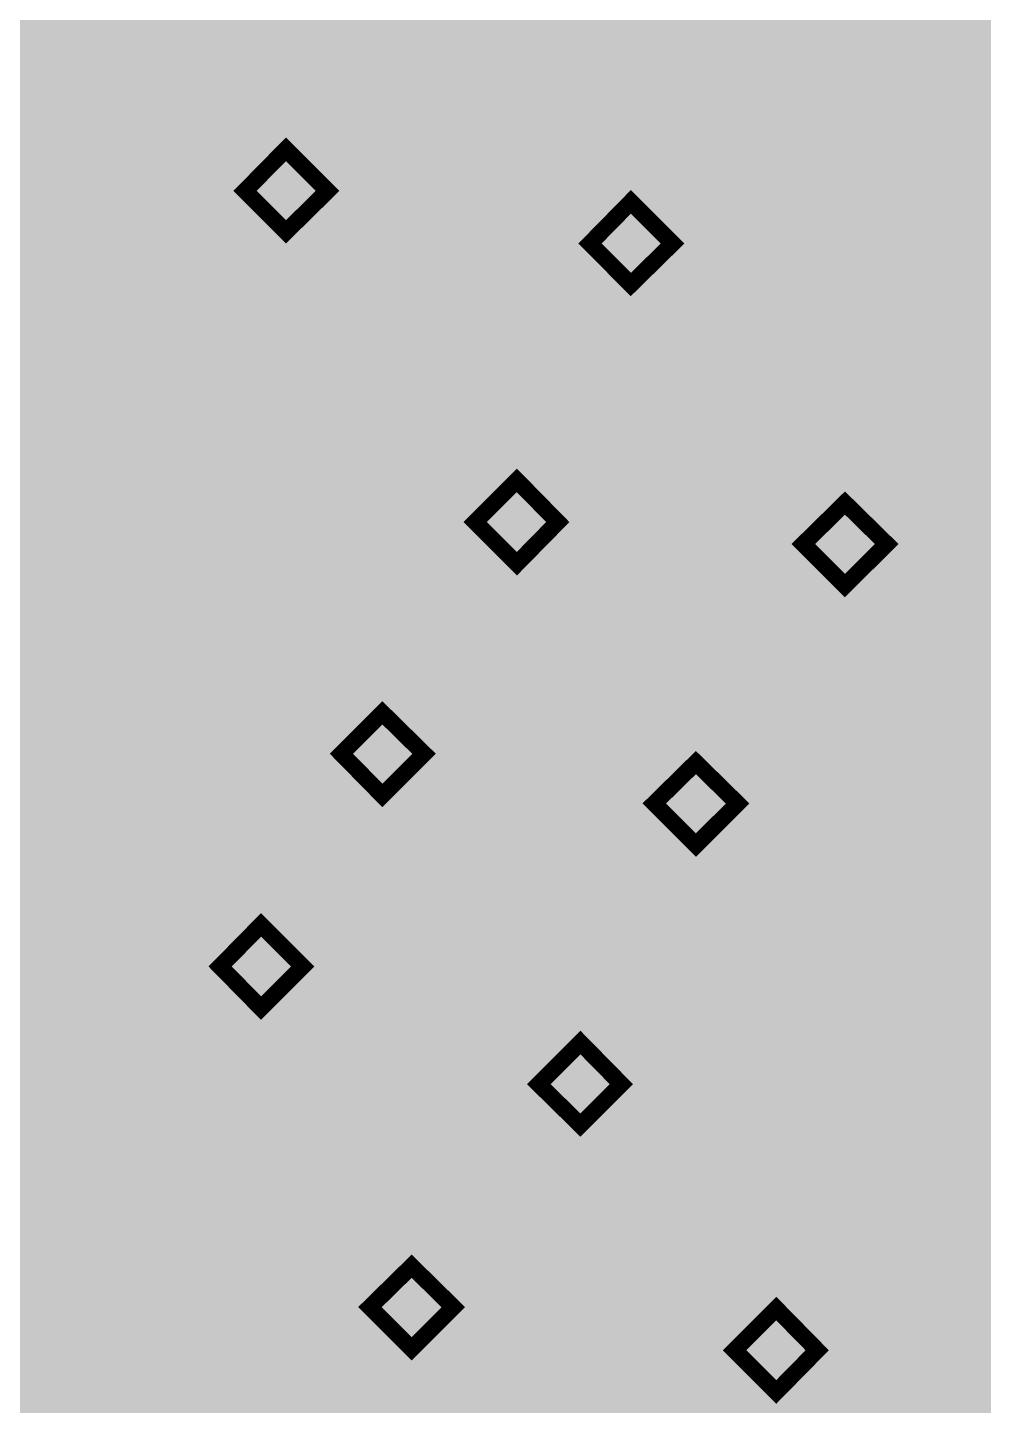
# Model space of a CAD drawing. Header units: millimetres. Extents: x 92 to 588, y 96 to 434.
# Drawn here: x 371.89 to 394.96, y 291.31 to 324.56 of the extents above; entities that cross this region are included whole.
import ezdxf

# ---------------------------------------------------------------- set-up
doc = ezdxf.new("R2010")
doc.units = ezdxf.units.MM
doc.layers.add('H', color=7, linetype='Continuous')
doc.layers.add('P', color=7, linetype='Continuous')

msp = doc.modelspace()

# ---------------------------------------------------------------- hatches: boundary and pattern name
at = {"layer": 'H', "linetype": 'Continuous'}
for points in [[(291.162, 223.903), (291.162, 433.788), (588.166, 433.788), (588.166, 223.903), (291.162, 223.903)], [(378.457, 321.516), (379.639, 323.792), (378.298, 323.792), (378.298, 324.092), (379.939, 324.092), (379.939, 323.703), (378.827, 321.516), (378.457, 321.516)], [(380.962, 321.463), (380.785, 321.463), (380.591, 321.499), (380.432, 321.534), (380.291, 321.604), (380.291, 321.975), (380.362, 321.94), (380.432, 321.904), (380.503, 321.869), (380.591, 321.834), (380.697, 321.798), (380.785, 321.781), (380.873, 321.763), (380.962, 321.763), (381.067, 321.763), (381.173, 321.798), (381.226, 321.816), (381.314, 321.869), (381.35, 321.922), (381.403, 321.993), (381.438, 322.098), (381.473, 322.204), (381.473, 322.328), (381.473, 322.398), (381.455, 322.522), (381.438, 322.557), (381.42, 322.61), (381.367, 322.68), (381.332, 322.698), (381.297, 322.733), (381.191, 322.786), (381.138, 322.804), (381.032, 322.822), (380.909, 322.822), (380.768, 322.822), (380.626, 322.804), (380.485, 322.786), (380.397, 322.769), (380.397, 324.092), (381.808, 324.092), (381.808, 323.792), (380.732, 323.792), (380.732, 323.104), (380.785, 323.104), (380.909, 323.121), (380.962, 323.121), (381.156, 323.104), (381.297, 323.086), (381.367, 323.068), (381.491, 322.998), (381.561, 322.963), (381.632, 322.91), (381.72, 322.786), (381.755, 322.716), (381.791, 322.628), (381.826, 322.451), (381.826, 322.239), (381.791, 322.063), (381.773, 321.993), (381.738, 321.904), (381.65, 321.763), (381.597, 321.71), (381.544, 321.657), (381.403, 321.552), (381.332, 321.516), (381.244, 321.499), (381.067, 321.463), (380.962, 321.463)], [(384.331, 321.516), (384.331, 322.398), (384.331, 322.68), (384.331, 323.686), (383.466, 322.68), (384.331, 322.68), (384.331, 322.398), (383.184, 322.398), (383.184, 322.769), (384.348, 324.092), (384.666, 324.092), (384.666, 322.68), (384.966, 322.68), (384.966, 322.398), (384.666, 322.398), (384.666, 321.516), (384.331, 321.516)], [(385.636, 321.463), (385.548, 321.463), (385.477, 321.481), (385.407, 321.499), (385.407, 321.834), (385.477, 321.798), (385.565, 321.781), (385.654, 321.763), (385.742, 321.763), (385.83, 321.763), (385.989, 321.781), (386.112, 321.851), (386.236, 321.922), (386.289, 321.975), (386.324, 322.045), (386.412, 322.169), (386.465, 322.328), (386.5, 322.522), (386.5, 322.628), (386.394, 322.804), (386.5, 322.874), (386.518, 322.98), (386.518, 323.033), (386.5, 323.157), (386.483, 323.368), (386.465, 323.457), (386.43, 323.545), (386.377, 323.668), (386.324, 323.721), (386.289, 323.756), (386.218, 323.809), (386.165, 323.827), (386.095, 323.862), (386.006, 323.862), (385.9, 323.862), (385.759, 323.809), (385.689, 323.739), (385.654, 323.703), (385.636, 323.668), (385.583, 323.58), (385.548, 323.404), (385.53, 323.263), (385.53, 323.192), (385.565, 323.051), (385.583, 322.998), (385.601, 322.945), (385.671, 322.857), (385.706, 322.822), (385.742, 322.786), (385.812, 322.751), (385.865, 322.751), (385.953, 322.733), (386.042, 322.733), (386.147, 322.733), (386.271, 322.769), (386.394, 322.804), (386.5, 322.628), (386.359, 322.539), (386.236, 322.486), (386.165, 322.469), (386.042, 322.451), (385.971, 322.433), (385.83, 322.451), (385.706, 322.469), (385.636, 322.486), (385.53, 322.557), (385.46, 322.592), (385.389, 322.645), (385.283, 322.786), (385.213, 322.945), (385.177, 323.139), (385.177, 323.263), (385.177, 323.351), (385.213, 323.527), (385.248, 323.615), (385.283, 323.703), (385.371, 323.845), (385.424, 323.898), (385.477, 323.95), (385.618, 324.039), (385.689, 324.074), (385.759, 324.109), (385.918, 324.144), (386.095, 324.144), (386.253, 324.109), (386.324, 324.092), (386.394, 324.056), (386.518, 323.968), (386.571, 323.915), (386.641, 323.845), (386.747, 323.651), (386.782, 323.545), (386.818, 323.421), (386.853, 323.121), (386.853, 322.963), (386.853, 322.804), (386.818, 322.486), (386.782, 322.345), (386.747, 322.204), (386.641, 321.975), (386.571, 321.869), (386.5, 321.781), (386.324, 321.622), (386.218, 321.569), (386.112, 321.516), (385.848, 321.463), (385.706, 321.463), (385.636, 321.463)], [(391.175, 321.41), (392.356, 323.686), (391.016, 323.686), (391.016, 323.986), (392.656, 323.986), (392.656, 323.615), (391.545, 321.41), (391.175, 321.41)], [(394.014, 321.41), (394.014, 322.292), (394.014, 322.575), (394.014, 323.58), (393.132, 322.575), (394.014, 322.575), (394.014, 322.292), (392.868, 322.292), (392.868, 322.663), (394.014, 323.986), (394.332, 323.986), (394.332, 322.575), (394.649, 322.575), (394.649, 322.292), (394.332, 322.292), (394.332, 321.41), (394.014, 321.41)], [(382.355, 321.516), (382.355, 322.01), (382.761, 322.01), (382.761, 321.516), (382.355, 321.516)], [(378.122, 319.629), (377.134, 320.617), (378.122, 321.622), (379.127, 320.617), (378.122, 319.629)], [(373.289, 317.794), (373.289, 318.676), (373.289, 318.959), (373.289, 319.964), (372.407, 318.959), (373.289, 318.959), (373.289, 318.676), (372.142, 318.676), (372.142, 319.047), (373.289, 320.37), (373.624, 320.37), (373.624, 318.959), (373.924, 318.959), (373.924, 318.676), (373.624, 318.676), (373.624, 317.794), (373.289, 317.794)], [(374.929, 317.742), (374.77, 317.777), (374.7, 317.794), (374.629, 317.83), (374.506, 317.918), (374.453, 317.971), (374.382, 318.041), (374.276, 318.235), (374.241, 318.341), (374.206, 318.465), (374.171, 318.765), (374.171, 318.923), (374.171, 319.1), (374.206, 319.4), (374.241, 319.541), (374.276, 319.664), (374.382, 319.911), (374.453, 320.017), (374.523, 320.105), (374.7, 320.264), (374.806, 320.317), (374.929, 320.37), (375.176, 320.423), (375.317, 320.423), (375.405, 320.423), (375.494, 320.423), (375.564, 320.405), (375.617, 320.387), (375.617, 320.052), (375.546, 320.088), (375.458, 320.105), (375.37, 320.123), (375.282, 320.123), (375.194, 320.123), (375.053, 320.105), (374.929, 320.052), (374.806, 319.964), (374.753, 319.911), (374.7, 319.858), (374.629, 319.717), (374.576, 319.558), (374.523, 319.364), (374.523, 319.258), (374.629, 319.082), (374.523, 319.012), (374.523, 318.976), (374.523, 318.941), (374.506, 318.906), (374.506, 318.853), (374.523, 318.729), (374.541, 318.5), (374.559, 318.412), (374.594, 318.341), (374.665, 318.218), (374.7, 318.165), (374.77, 318.094), (374.859, 318.059), (374.929, 318.024), (375.017, 318.024), (375.123, 318.024), (375.247, 318.077), (375.335, 318.13), (375.352, 318.165), (375.388, 318.218), (375.441, 318.306), (375.476, 318.482), (375.494, 318.623), (375.494, 318.694), (375.458, 318.835), (375.441, 318.888), (375.423, 318.941), (375.352, 319.029), (375.317, 319.064), (375.282, 319.1), (375.194, 319.135), (375.158, 319.135), (375.07, 319.153), (374.982, 319.153), (374.859, 319.153), (374.753, 319.117), (374.629, 319.082), (374.523, 319.258), (374.647, 319.347), (374.77, 319.4), (374.841, 319.417), (374.982, 319.435), (375.053, 319.453), (375.211, 319.435), (375.317, 319.417), (375.388, 319.4), (375.494, 319.329), (375.564, 319.294), (375.635, 319.241), (375.74, 319.1), (375.776, 319.012), (375.811, 318.941), (375.846, 318.747), (375.846, 318.623), (375.846, 318.535), (375.811, 318.341), (375.776, 318.271), (375.74, 318.183), (375.652, 318.041), (375.599, 317.988), (375.546, 317.918), (375.405, 317.83), (375.335, 317.794), (375.264, 317.777), (375.105, 317.742), (374.929, 317.742)], [(386.447, 318.359), (385.46, 319.347), (386.447, 320.352), (387.453, 319.347), (386.447, 318.359)], [(377.346, 313.508), (378.527, 315.801), (377.205, 315.801), (377.205, 316.101), (378.845, 316.101), (378.845, 315.713), (377.716, 313.508), (377.346, 313.508)], [(379.886, 313.455), (379.727, 313.491), (379.656, 313.526), (379.586, 313.561), (379.462, 313.632), (379.409, 313.702), (379.339, 313.773), (379.233, 313.949), (379.198, 314.073), (379.162, 314.196), (379.127, 314.478), (379.127, 314.655), (379.127, 314.813), (379.162, 315.113), (379.18, 315.254), (379.233, 315.396), (379.339, 315.625), (379.409, 315.731), (379.48, 315.819), (379.656, 315.978), (379.762, 316.031), (379.886, 316.083), (380.133, 316.136), (380.274, 316.154), (380.362, 316.154), (380.432, 316.136), (380.503, 316.136), (380.574, 316.119), (380.574, 315.784), (380.503, 315.801), (380.415, 315.837), (380.327, 315.854), (380.238, 315.854), (380.15, 315.854), (380.009, 315.819), (379.868, 315.766), (379.762, 315.678), (379.709, 315.625), (379.656, 315.572), (379.586, 315.448), (379.533, 315.272), (379.48, 315.096), (379.48, 314.99), (379.586, 314.796), (379.48, 314.743), (379.48, 314.708), (379.462, 314.672), (379.462, 314.443), (379.498, 314.231), (379.515, 314.143), (379.55, 314.055), (379.621, 313.932), (379.656, 313.896), (379.727, 313.826), (379.797, 313.773), (379.886, 313.755), (379.974, 313.738), (380.08, 313.755), (380.203, 313.808), (380.274, 313.861), (380.309, 313.896), (380.344, 313.932), (380.397, 314.02), (380.432, 314.196), (380.45, 314.337), (380.45, 314.425), (380.415, 314.549), (380.38, 314.655), (380.309, 314.743), (380.274, 314.796), (380.238, 314.813), (380.15, 314.849), (380.115, 314.866), (380.027, 314.884), (379.939, 314.884), (379.815, 314.866), (379.709, 314.849), (379.586, 314.796), (379.48, 314.99), (379.603, 315.06), (379.727, 315.113), (379.797, 315.149), (379.939, 315.166), (380.009, 315.166), (380.15, 315.166), (380.274, 315.131), (380.327, 315.113), (380.45, 315.06), (380.521, 315.008), (380.591, 314.955), (380.697, 314.813), (380.732, 314.743), (380.75, 314.655), (380.785, 314.461), (380.803, 314.355), (380.785, 314.249), (380.768, 314.073), (380.732, 313.984), (380.697, 313.896), (380.609, 313.755), (380.556, 313.702), (380.485, 313.649), (380.362, 313.561), (380.291, 313.526), (380.221, 313.491), (380.062, 313.473), (379.974, 313.455), (379.886, 313.455)], [(382.99, 313.455), (382.99, 313.755), (383.061, 313.755), (383.184, 313.79), (383.219, 313.808), (383.272, 313.861), (383.343, 313.949), (383.378, 314.02), (383.396, 314.09), (383.431, 314.249), (383.449, 314.337), (383.466, 314.549), (383.466, 314.813), (383.466, 315.06), (383.449, 315.272), (383.431, 315.36), (383.396, 315.537), (383.36, 315.59), (383.343, 315.66), (383.272, 315.766), (383.219, 315.801), (383.184, 315.837), (383.061, 315.854), (382.99, 315.872), (382.92, 315.854), (382.796, 315.837), (382.743, 315.801), (382.708, 315.766), (382.637, 315.66), (382.602, 315.59), (382.584, 315.519), (382.549, 315.36), (382.531, 315.254), (382.514, 315.043), (382.514, 314.813), (382.514, 314.549), (382.531, 314.355), (382.549, 314.267), (382.584, 314.108), (382.602, 314.02), (382.637, 313.967), (382.708, 313.861), (382.743, 313.826), (382.796, 313.79), (382.92, 313.755), (382.99, 313.755), (382.99, 313.455), (382.884, 313.473), (382.69, 313.508), (382.549, 313.596), (382.408, 313.72), (382.355, 313.79), (382.32, 313.879), (382.232, 314.09), (382.196, 314.337), (382.161, 314.637), (382.161, 314.813), (382.161, 314.972), (382.196, 315.272), (382.232, 315.537), (382.32, 315.748), (382.373, 315.837), (382.426, 315.907), (382.549, 316.031), (382.708, 316.101), (382.884, 316.154), (382.99, 316.154), (383.096, 316.154), (383.272, 316.101), (383.431, 316.031), (383.555, 315.889), (383.607, 315.819), (383.66, 315.731), (383.731, 315.519), (383.784, 315.272), (383.819, 314.972), (383.819, 314.813), (383.819, 314.637), (383.784, 314.337), (383.731, 314.073), (383.66, 313.879), (383.607, 313.79), (383.555, 313.702), (383.431, 313.579), (383.272, 313.508), (383.096, 313.473), (382.99, 313.455)], [(384.736, 313.455), (384.542, 313.491), (384.454, 313.508), (384.278, 313.561), (384.137, 313.614), (384.137, 313.984), (384.278, 313.914), (384.454, 313.843), (384.542, 313.808), (384.719, 313.773), (384.825, 313.755), (384.93, 313.773), (385.036, 313.79), (385.089, 313.808), (385.177, 313.861), (385.213, 313.914), (385.265, 313.984), (385.318, 314.073), (385.336, 314.126), (385.354, 314.231), (385.354, 314.373), (385.336, 314.496), (385.318, 314.531), (385.283, 314.584), (385.23, 314.655), (385.195, 314.672), (385.124, 314.725), (385.019, 314.761), (384.913, 314.761), (384.807, 314.778), (384.666, 314.778), (384.666, 315.06), (384.772, 315.06), (384.895, 315.06), (385.071, 315.113), (385.16, 315.166), (385.195, 315.202), (385.248, 315.272), (385.301, 315.396), (385.301, 315.501), (385.301, 315.537), (385.283, 315.625), (385.265, 315.66), (385.248, 315.695), (385.195, 315.748), (385.107, 315.819), (385.019, 315.837), (384.948, 315.854), (384.86, 315.854), (384.754, 315.854), (384.666, 315.837), (384.578, 315.801), (384.472, 315.766), (384.401, 315.731), (384.331, 315.695), (384.278, 315.66), (384.225, 315.625), (384.207, 315.995), (384.331, 316.048), (384.507, 316.101), (384.613, 316.119), (384.789, 316.154), (384.877, 316.154), (385.054, 316.154), (385.177, 316.119), (385.248, 316.101), (385.371, 316.048), (385.424, 316.013), (385.477, 315.96), (385.565, 315.872), (385.601, 315.801), (385.618, 315.748), (385.654, 315.607), (385.654, 315.537), (385.654, 315.431), (385.583, 315.237), (385.512, 315.149), (385.442, 315.078), (385.265, 314.972), (385.177, 314.955), (385.265, 314.902), (385.354, 314.866), (385.442, 314.831), (385.53, 314.761), (385.565, 314.725), (385.618, 314.619), (385.654, 314.567), (385.671, 314.514), (385.706, 314.373), (385.706, 314.284), (385.706, 314.196), (385.671, 314.037), (385.636, 313.967), (385.618, 313.896), (385.53, 313.755), (385.477, 313.702), (385.424, 313.649), (385.283, 313.561), (385.195, 313.526), (385.124, 313.491), (384.93, 313.473), (384.842, 313.455), (384.736, 313.455)], [(391.933, 312.979), (393.132, 315.254), (391.792, 315.254), (391.792, 315.572), (393.432, 315.572), (393.432, 315.184), (392.303, 312.979), (391.933, 312.979)], [(394.455, 312.926), (394.279, 312.944), (394.085, 312.961), (393.926, 313.014), (393.785, 313.085), (393.785, 313.438), (393.856, 313.42), (393.926, 313.367), (393.997, 313.332), (394.085, 313.297), (394.173, 313.279), (394.261, 313.244), (394.367, 313.226), (394.455, 313.226), (394.561, 313.244), (394.667, 313.261), (394.72, 313.279), (394.79, 313.349), (394.826, 313.385), (394.896, 313.473), (394.932, 313.561), (394.967, 313.667), (394.967, 313.808), (394.967, 313.879), (394.949, 313.984), (394.932, 314.037), (394.914, 314.073), (394.861, 314.143), (394.826, 314.178), (394.773, 314.214), (394.685, 314.249), (394.632, 314.267), (394.526, 314.302), (394.402, 314.302), (394.261, 314.302), (394.12, 314.284), (393.979, 314.249), (393.891, 314.231), (393.891, 315.572), (395.302, 315.572), (395.302, 315.254), (394.226, 315.254), (394.226, 314.584), (394.279, 314.584), (394.35, 314.584), (394.455, 314.584), (394.649, 314.584), (394.79, 314.549), (394.861, 314.531), (394.985, 314.478), (395.055, 314.425), (395.108, 314.373), (395.214, 314.249), (395.249, 314.178), (395.284, 314.108), (395.32, 313.914), (395.32, 313.808), (395.32, 313.72), (395.284, 313.543), (395.267, 313.455), (395.231, 313.385), (395.143, 313.244), (395.09, 313.191), (395.037, 313.12), (394.896, 313.032), (394.826, 312.997), (394.738, 312.961), (394.561, 312.926), (394.455, 312.926)], [(381.244, 313.508), (381.244, 314.002), (381.667, 314.002), (381.667, 313.508), (381.244, 313.508)], [(383.696, 311.621), (382.69, 312.626), (383.696, 313.632), (384.683, 312.626), (383.696, 311.621)], [(391.615, 311.092), (390.61, 312.097), (391.615, 313.085), (392.621, 312.097), (391.615, 311.092)], [(376.658, 307.864), (376.499, 307.899), (376.428, 307.917), (376.358, 307.952), (376.234, 308.04), (376.181, 308.093), (376.111, 308.181), (376.005, 308.358), (375.97, 308.481), (375.935, 308.605), (375.899, 308.887), (375.882, 309.046), (375.899, 309.222), (375.935, 309.522), (375.952, 309.663), (375.987, 309.804), (376.111, 310.033), (376.164, 310.139), (376.252, 310.227), (376.428, 310.386), (376.534, 310.439), (376.64, 310.492), (376.905, 310.545), (377.046, 310.545), (377.134, 310.545), (377.205, 310.545), (377.275, 310.527), (377.346, 310.51), (377.346, 310.192), (377.275, 310.21), (377.187, 310.227), (377.099, 310.245), (376.993, 310.245), (376.922, 310.245), (376.781, 310.227), (376.64, 310.174), (376.534, 310.086), (376.481, 310.033), (376.428, 309.98), (376.358, 309.839), (376.287, 309.681), (376.252, 309.487), (376.252, 309.381), (376.358, 309.204), (376.252, 309.151), (376.234, 309.098), (376.234, 309.063), (376.234, 308.852), (376.27, 308.64), (376.287, 308.552), (376.323, 308.463), (376.375, 308.34), (376.428, 308.305), (376.499, 308.217), (376.57, 308.181), (376.658, 308.146), (376.746, 308.146), (376.852, 308.146), (376.975, 308.199), (377.046, 308.269), (377.081, 308.305), (377.116, 308.34), (377.169, 308.428), (377.205, 308.605), (377.205, 308.746), (377.205, 308.816), (377.187, 308.957), (377.169, 309.01), (377.152, 309.063), (377.081, 309.151), (377.028, 309.187), (376.993, 309.222), (376.922, 309.257), (376.887, 309.275), (376.799, 309.275), (376.711, 309.293), (376.587, 309.275), (376.464, 309.257), (376.358, 309.204), (376.252, 309.381), (376.375, 309.469), (376.499, 309.522), (376.57, 309.539), (376.711, 309.575), (376.781, 309.575), (376.922, 309.557), (377.046, 309.539), (377.099, 309.522), (377.222, 309.469), (377.275, 309.416), (377.346, 309.363), (377.451, 309.222), (377.487, 309.151), (377.522, 309.063), (377.557, 308.869), (377.557, 308.763), (377.557, 308.658), (377.522, 308.481), (377.504, 308.393), (377.469, 308.305), (377.381, 308.164), (377.328, 308.111), (377.257, 308.058), (377.134, 307.952), (377.063, 307.934), (376.993, 307.899), (376.834, 307.864), (376.658, 307.864)], [(379.709, 307.864), (379.55, 307.899), (379.48, 307.917), (379.409, 307.952), (379.268, 308.04), (379.215, 308.093), (379.162, 308.181), (379.057, 308.358), (379.004, 308.481), (378.968, 308.605), (378.933, 308.887), (378.933, 309.046), (378.933, 309.222), (378.968, 309.522), (379.004, 309.663), (379.039, 309.804), (379.145, 310.033), (379.215, 310.139), (379.286, 310.227), (379.48, 310.386), (379.586, 310.439), (379.692, 310.492), (379.956, 310.545), (380.097, 310.545), (380.185, 310.545), (380.256, 310.545), (380.327, 310.527), (380.38, 310.51), (380.38, 310.192), (380.327, 310.21), (380.238, 310.227), (380.15, 310.245), (380.044, 310.245), (379.974, 310.245), (379.815, 310.227), (379.692, 310.174), (379.568, 310.086), (379.533, 310.033), (379.48, 309.98), (379.392, 309.839), (379.339, 309.681), (379.304, 309.487), (379.286, 309.381), (379.409, 309.204), (379.286, 309.151), (379.286, 309.098), (379.286, 309.028), (379.286, 308.975), (379.286, 308.852), (379.304, 308.64), (379.339, 308.552), (379.356, 308.463), (379.427, 308.34), (379.462, 308.305), (379.55, 308.217), (379.621, 308.181), (379.709, 308.146), (379.797, 308.146), (379.886, 308.146), (380.027, 308.199), (380.097, 308.269), (380.133, 308.305), (380.168, 308.34), (380.203, 308.428), (380.256, 308.605), (380.256, 308.746), (380.256, 308.816), (380.238, 308.957), (380.221, 309.01), (380.185, 309.063), (380.133, 309.151), (380.08, 309.187), (380.044, 309.222), (379.974, 309.257), (379.921, 309.275), (379.85, 309.275), (379.745, 309.293), (379.639, 309.275), (379.515, 309.257), (379.409, 309.204), (379.286, 309.381), (379.409, 309.469), (379.55, 309.522), (379.603, 309.539), (379.745, 309.575), (379.833, 309.575), (379.974, 309.557), (380.097, 309.539), (380.15, 309.522), (380.274, 309.469), (380.327, 309.416), (380.397, 309.363), (380.503, 309.222), (380.538, 309.151), (380.574, 309.063), (380.609, 308.869), (380.609, 308.763), (380.609, 308.658), (380.574, 308.481), (380.538, 308.393), (380.503, 308.305), (380.415, 308.164), (380.362, 308.111), (380.309, 308.058), (380.185, 307.952), (380.115, 307.934), (380.027, 307.899), (379.868, 307.864), (379.709, 307.864)], [(381.702, 307.864), (381.614, 307.864), (381.438, 307.899), (381.35, 307.917), (381.279, 307.952), (381.138, 308.023), (381.085, 308.075), (381.032, 308.128), (380.944, 308.252), (380.926, 308.322), (380.891, 308.411), (380.856, 308.552), (380.856, 308.64), (380.873, 308.728), (380.926, 308.922), (380.979, 309.01), (381.032, 309.098), (381.191, 309.24), (381.297, 309.293), (381.438, 309.169), (381.332, 309.046), (381.279, 308.975), (381.244, 308.904), (381.209, 308.746), (381.209, 308.658), (381.209, 308.552), (381.279, 308.358), (381.35, 308.269), (381.42, 308.199), (381.597, 308.128), (381.702, 308.111), (381.808, 308.128), (381.985, 308.181), (382.055, 308.252), (382.126, 308.322), (382.179, 308.499), (382.196, 308.605), (382.179, 308.675), (382.161, 308.816), (382.126, 308.852), (382.09, 308.904), (381.967, 309.01), (381.879, 309.046), (381.826, 309.081), (381.72, 309.116), (381.632, 309.169), (381.508, 309.204), (381.438, 309.169), (381.297, 309.293), (381.209, 309.363), (381.067, 309.487), (381.015, 309.557), (380.979, 309.628), (380.926, 309.786), (380.926, 309.875), (380.926, 309.963), (380.962, 310.086), (381.015, 310.21), (381.085, 310.316), (381.138, 310.368), (381.209, 310.421), (381.332, 310.492), (381.473, 310.545), (381.614, 310.563), (381.702, 310.563), (381.791, 310.563), (381.949, 310.545), (382.09, 310.492), (382.214, 310.421), (382.267, 310.386), (382.32, 310.333), (382.39, 310.227), (382.461, 310.104), (382.479, 309.98), (382.479, 309.91), (382.479, 309.822), (382.426, 309.645), (382.373, 309.557), (382.32, 309.487), (382.179, 309.345), (382.09, 309.293), (381.949, 309.434), (382.055, 309.557), (382.09, 309.628), (382.108, 309.681), (382.143, 309.822), (382.143, 309.91), (382.143, 309.98), (382.073, 310.139), (382.02, 310.192), (382.002, 310.227), (381.932, 310.263), (381.808, 310.298), (381.702, 310.316), (381.614, 310.298), (381.455, 310.245), (381.385, 310.21), (381.367, 310.174), (381.314, 310.122), (381.279, 310.016), (381.279, 309.928), (381.279, 309.857), (381.297, 309.751), (381.332, 309.698), (381.367, 309.663), (381.455, 309.575), (381.526, 309.539), (381.579, 309.504), (381.685, 309.469), (381.791, 309.416), (381.879, 309.381), (381.949, 309.434), (382.09, 309.293), (382.196, 309.222), (382.373, 309.098), (382.426, 309.028), (382.479, 308.957), (382.549, 308.763), (382.549, 308.64), (382.549, 308.552), (382.514, 308.411), (382.461, 308.269), (382.355, 308.146), (382.302, 308.093), (382.249, 308.023), (382.108, 307.952), (381.949, 307.899), (381.791, 307.864), (381.702, 307.864)], [(374.118, 307.917), (375.3, 310.192), (373.959, 310.192), (373.959, 310.51), (375.599, 310.51), (375.599, 310.122), (374.488, 307.917), (374.118, 307.917)], [(388.352, 306.717), (389.534, 308.993), (388.194, 308.993), (388.194, 309.31), (389.834, 309.31), (389.834, 308.922), (388.723, 306.717), (388.352, 306.717)], [(390.875, 306.664), (390.716, 306.7), (390.645, 306.717), (390.575, 306.753), (390.451, 306.841), (390.398, 306.894), (390.328, 306.982), (390.222, 307.158), (390.187, 307.282), (390.151, 307.405), (390.116, 307.687), (390.116, 307.864), (390.116, 308.023), (390.151, 308.322), (390.187, 308.463), (390.222, 308.605), (390.328, 308.834), (390.398, 308.94), (390.469, 309.028), (390.645, 309.187), (390.751, 309.24), (390.875, 309.293), (391.122, 309.345), (391.28, 309.345), (391.351, 309.345), (391.439, 309.345), (391.51, 309.328), (391.563, 309.31), (391.563, 308.993), (391.492, 309.01), (391.421, 309.028), (391.333, 309.046), (391.227, 309.046), (391.139, 309.046), (390.998, 309.028), (390.875, 308.975), (390.751, 308.887), (390.698, 308.834), (390.663, 308.781), (390.575, 308.64), (390.522, 308.481), (390.487, 308.287), (390.469, 308.199), (390.575, 308.005), (390.469, 307.952), (390.469, 307.899), (390.469, 307.864), (390.469, 307.828), (390.469, 307.776), (390.469, 307.652), (390.487, 307.44), (390.522, 307.352), (390.54, 307.264), (390.61, 307.141), (390.645, 307.105), (390.716, 307.017), (390.804, 306.982), (390.875, 306.947), (390.963, 306.947), (391.069, 306.964), (391.192, 306.999), (391.28, 307.07), (391.316, 307.105), (391.333, 307.141), (391.386, 307.229), (391.439, 307.405), (391.439, 307.546), (391.439, 307.617), (391.421, 307.758), (391.404, 307.811), (391.369, 307.864), (391.298, 307.952), (391.263, 307.987), (391.227, 308.023), (391.157, 308.058), (391.104, 308.075), (391.016, 308.075), (390.928, 308.093), (390.804, 308.075), (390.698, 308.058), (390.575, 308.005), (390.469, 308.199), (390.592, 308.269), (390.716, 308.322), (390.786, 308.34), (390.928, 308.375), (391.016, 308.375), (391.157, 308.358), (391.28, 308.34), (391.333, 308.322), (391.439, 308.269), (391.51, 308.217), (391.58, 308.164), (391.686, 308.023), (391.721, 307.952), (391.757, 307.864), (391.792, 307.67), (391.792, 307.458), (391.757, 307.282), (391.721, 307.193), (391.686, 307.105), (391.598, 306.964), (391.545, 306.911), (391.492, 306.858), (391.351, 306.753), (391.28, 306.735), (391.21, 306.7), (391.051, 306.664), (390.875, 306.664)], [(393.926, 306.664), (393.767, 306.7), (393.697, 306.717), (393.626, 306.753), (393.503, 306.841), (393.45, 306.894), (393.379, 306.982), (393.274, 307.158), (393.238, 307.282), (393.203, 307.405), (393.168, 307.687), (393.168, 307.864), (393.168, 308.023), (393.203, 308.322), (393.221, 308.463), (393.274, 308.605), (393.379, 308.834), (393.45, 308.94), (393.52, 309.028), (393.697, 309.187), (393.803, 309.24), (393.926, 309.293), (394.173, 309.345), (394.314, 309.345), (394.402, 309.345), (394.473, 309.345), (394.544, 309.328), (394.614, 309.31), (394.614, 308.993), (394.544, 309.01), (394.455, 309.028), (394.367, 309.046), (394.279, 309.046), (394.191, 309.046), (394.05, 309.028), (393.909, 308.975), (393.803, 308.887), (393.75, 308.834), (393.697, 308.781), (393.626, 308.64), (393.573, 308.481), (393.52, 308.287), (393.52, 308.199), (393.626, 308.005), (393.52, 307.952), (393.52, 307.899), (393.503, 307.864), (393.503, 307.652), (393.538, 307.44), (393.556, 307.352), (393.591, 307.264), (393.662, 307.141), (393.697, 307.105), (393.767, 307.017), (393.838, 306.982), (393.926, 306.947), (394.014, 306.947), (394.12, 306.964), (394.244, 306.999), (394.314, 307.07), (394.35, 307.105), (394.385, 307.141), (394.438, 307.229), (394.473, 307.405), (394.491, 307.546), (394.491, 307.617), (394.455, 307.758), (394.438, 307.811), (394.42, 307.864), (394.35, 307.952), (394.314, 307.987), (394.279, 308.023), (394.191, 308.058), (394.155, 308.075), (394.067, 308.075), (393.979, 308.093), (393.856, 308.075), (393.75, 308.058), (393.626, 308.005), (393.52, 308.199), (393.644, 308.269), (393.767, 308.322), (393.838, 308.34), (393.979, 308.375), (394.05, 308.375), (394.191, 308.358), (394.314, 308.34), (394.367, 308.322), (394.491, 308.269), (394.561, 308.217), (394.632, 308.164), (394.738, 308.023), (394.773, 307.952), (394.79, 307.864), (394.826, 307.67), (394.843, 307.564), (394.826, 307.458), (394.808, 307.282), (394.773, 307.193), (394.738, 307.105), (394.649, 306.964), (394.596, 306.911), (394.526, 306.858), (394.402, 306.753), (394.332, 306.735), (394.261, 306.7), (394.103, 306.664), (393.926, 306.664)], [(378.016, 307.917), (378.016, 308.411), (378.439, 308.411), (378.439, 307.917), (378.016, 307.917)], [(380.45, 306.029), (379.462, 307.035), (380.45, 308.023), (381.455, 307.035), (380.45, 306.029)], [(392.25, 306.717), (392.25, 307.211), (392.656, 307.211), (392.656, 306.717), (392.25, 306.717)], [(388.017, 304.83), (387.012, 305.835), (388.017, 306.823), (389.023, 305.835), (388.017, 304.83)], [(377.522, 300.896), (376.534, 301.902), (377.522, 302.907), (378.527, 301.902), (377.522, 300.896)], [(385.548, 299.962), (386.73, 302.237), (385.389, 302.237), (385.389, 302.537), (387.029, 302.537), (387.029, 302.149), (385.918, 299.962), (385.548, 299.962)], [(387.488, 299.962), (388.67, 302.237), (387.347, 302.237), (387.347, 302.537), (388.987, 302.537), (388.987, 302.149), (387.858, 299.962), (387.488, 299.962)], [(390.61, 299.962), (390.61, 300.226), (391.069, 300.226), (391.069, 301.955), (390.61, 301.955), (390.61, 302.184), (390.734, 302.202), (390.928, 302.237), (390.998, 302.272), (391.033, 302.29), (391.069, 302.343), (391.122, 302.449), (391.139, 302.554), (391.404, 302.554), (391.404, 300.226), (391.862, 300.226), (391.862, 299.962), (390.61, 299.962)], [(392.55, 299.962), (392.55, 300.226), (393.027, 300.226), (393.027, 301.955), (392.55, 301.955), (392.55, 302.184), (392.674, 302.202), (392.868, 302.237), (392.938, 302.272), (392.974, 302.29), (393.027, 302.343), (393.08, 302.449), (393.08, 302.554), (393.362, 302.554), (393.362, 300.226), (393.82, 300.226), (393.82, 299.962), (392.55, 299.962)], [(370.907, 298.48), (372.089, 300.755), (370.766, 300.755), (370.766, 301.055), (372.407, 301.055), (372.407, 300.667), (371.278, 298.48), (370.907, 298.48)], [(374.612, 298.427), (374.612, 298.709), (374.682, 298.709), (374.788, 298.744), (374.841, 298.78), (374.894, 298.815), (374.964, 298.921), (374.982, 298.974), (375.017, 299.044), (375.053, 299.203), (375.053, 299.309), (375.07, 299.503), (375.07, 299.768), (375.07, 300.014), (375.053, 300.226), (375.053, 300.332), (375.017, 300.491), (374.982, 300.561), (374.964, 300.614), (374.894, 300.72), (374.841, 300.755), (374.788, 300.791), (374.682, 300.826), (374.541, 300.826), (374.418, 300.791), (374.365, 300.755), (374.329, 300.72), (374.241, 300.614), (374.224, 300.544), (374.188, 300.491), (374.153, 300.314), (374.153, 300.226), (374.135, 300.014), (374.135, 299.768), (374.135, 299.503), (374.153, 299.309), (374.153, 299.221), (374.188, 299.062), (374.224, 298.991), (374.241, 298.921), (374.312, 298.815), (374.365, 298.78), (374.418, 298.744), (374.541, 298.709), (374.612, 298.709), (374.612, 298.427), (374.506, 298.427), (374.312, 298.462), (374.153, 298.55), (374.03, 298.674), (373.977, 298.744), (373.924, 298.833), (373.853, 299.044), (373.8, 299.309), (373.783, 299.591), (373.783, 299.926), (373.8, 300.244), (373.853, 300.491), (373.924, 300.702), (373.977, 300.791), (374.03, 300.861), (374.171, 300.985), (374.312, 301.073), (374.506, 301.108), (374.612, 301.108), (374.717, 301.108), (374.894, 301.073), (375.053, 300.985), (375.176, 300.861), (375.229, 300.773), (375.282, 300.685), (375.352, 300.473), (375.405, 300.226), (375.423, 299.926), (375.423, 299.591), (375.405, 299.291), (375.352, 299.044), (375.282, 298.833), (375.229, 298.744), (375.176, 298.674), (375.053, 298.55), (374.894, 298.462), (374.7, 298.427), (374.612, 298.427)], [(376.587, 298.427), (376.499, 298.427), (376.34, 298.445), (376.27, 298.48), (376.199, 298.515), (376.076, 298.603), (376.005, 298.656), (375.952, 298.727), (375.846, 298.921), (375.811, 299.027), (375.776, 299.15), (375.723, 299.45), (375.723, 299.768), (375.758, 300.085), (375.793, 300.208), (375.829, 300.35), (375.935, 300.579), (376.005, 300.685), (376.093, 300.791), (376.27, 300.932), (376.375, 301.002), (376.481, 301.055), (376.746, 301.108), (376.887, 301.108), (376.975, 301.108), (377.046, 301.09), (377.116, 301.09), (377.187, 301.073), (377.187, 300.738), (377.116, 300.755), (377.028, 300.791), (376.94, 300.808), (376.834, 300.808), (376.764, 300.808), (376.622, 300.773), (376.481, 300.72), (376.375, 300.649), (376.323, 300.597), (376.27, 300.526), (376.199, 300.403), (376.129, 300.244), (376.093, 300.05), (376.076, 299.944), (376.199, 299.768), (376.076, 299.697), (376.076, 299.662), (376.076, 299.626), (376.076, 299.591), (376.076, 299.538), (376.076, 299.397), (376.111, 299.185), (376.129, 299.097), (376.164, 299.027), (376.217, 298.903), (376.27, 298.85), (376.34, 298.78), (376.411, 298.744), (376.499, 298.709), (376.587, 298.709), (376.693, 298.709), (376.816, 298.762), (376.887, 298.815), (376.958, 298.886), (377.01, 298.991), (377.046, 299.15), (377.046, 299.291), (377.046, 299.379), (377.028, 299.503), (377.01, 299.573), (376.993, 299.626), (376.922, 299.715), (376.869, 299.75), (376.834, 299.768), (376.764, 299.82), (376.728, 299.82), (376.64, 299.838), (376.552, 299.838), (376.428, 299.838), (376.305, 299.803), (376.199, 299.768), (376.076, 299.944), (376.217, 300.032), (376.34, 300.085), (376.411, 300.103), (376.552, 300.12), (376.622, 300.12), (376.764, 300.12), (376.887, 300.103), (376.94, 300.085), (377.063, 300.014), (377.116, 299.979), (377.187, 299.909), (377.293, 299.785), (377.328, 299.697), (377.363, 299.609), (377.399, 299.415), (377.399, 299.309), (377.399, 299.221), (377.363, 299.027), (377.346, 298.938), (377.31, 298.868), (377.222, 298.727), (377.169, 298.656), (377.099, 298.603), (376.975, 298.515), (376.905, 298.48), (376.834, 298.462), (376.675, 298.427), (376.587, 298.427)], [(389.446, 299.962), (389.446, 300.455), (389.852, 300.455), (389.852, 299.962), (389.446, 299.962)], [(385.23, 298.074), (384.225, 299.062), (385.23, 300.067), (386.218, 299.062), (385.23, 298.074)], [(372.865, 298.48), (372.865, 298.974), (373.271, 298.974), (373.271, 298.48), (372.865, 298.48)], [(381.491, 294.564), (382.673, 296.839), (381.332, 296.839), (381.332, 297.139), (382.972, 297.139), (382.972, 296.751), (381.844, 294.564), (381.491, 294.564)], [(383.431, 294.564), (384.613, 296.839), (383.272, 296.839), (383.272, 297.139), (384.913, 297.139), (384.913, 296.751), (383.801, 294.564), (383.431, 294.564)], [(386.483, 294.564), (387.664, 296.839), (386.324, 296.839), (386.324, 297.139), (387.964, 297.139), (387.964, 296.751), (386.853, 294.564), (386.483, 294.564)], [(390.275, 293.523), (391.457, 295.816), (390.116, 295.816), (390.116, 296.116), (391.757, 296.116), (391.757, 295.728), (390.645, 293.523), (390.275, 293.523)], [(392.215, 293.523), (393.415, 295.816), (392.074, 295.816), (392.074, 296.116), (393.715, 296.116), (393.715, 295.728), (392.586, 293.523), (392.215, 293.523)], [(385.389, 294.564), (385.389, 295.058), (385.795, 295.058), (385.795, 294.564), (385.389, 294.564)], [(381.156, 292.677), (380.15, 293.682), (381.156, 294.67), (382.161, 293.682), (381.156, 292.677)], [(394.173, 293.523), (394.173, 294.017), (394.596, 294.017), (394.596, 293.523), (394.173, 293.523)], [(389.957, 291.636), (388.952, 292.641), (389.957, 293.647), (390.945, 292.641), (389.957, 291.636)], [(91.585, 96.255), (91.585, 292.1), (374.884, 292.1), (374.884, 96.255), (91.585, 96.255)]]:
    msp.add_hatch(color=7, dxfattribs=at).paths.add_polyline_path(points)

# ---------------------------------------------------------------- linework, layer by layer
at = {"layer": 'P', "color": 7, "const_width": 0.4}
for points in [[(377.134, 320.617), (378.122, 319.629), (379.127, 320.617), (378.122, 321.622), (377.134, 320.617), (377.134, 320.617)], [(385.46, 319.347), (386.447, 318.359), (387.453, 319.347), (386.447, 320.352), (385.46, 319.347), (385.46, 319.347)], [(382.69, 312.626), (383.696, 311.621), (384.683, 312.626), (383.696, 313.632), (382.69, 312.626), (382.69, 312.626)], [(390.61, 312.097), (391.615, 311.092), (392.621, 312.097), (391.615, 313.085), (390.61, 312.097), (390.61, 312.097)], [(379.462, 307.035), (380.45, 306.029), (381.455, 307.035), (380.45, 308.023), (379.462, 307.035), (379.462, 307.035)], [(387.012, 305.835), (388.017, 304.83), (389.023, 305.835), (388.017, 306.823), (387.012, 305.835), (387.012, 305.835)], [(376.534, 301.902), (377.522, 300.896), (378.527, 301.902), (377.522, 302.907), (376.534, 301.902), (376.534, 301.902)], [(384.225, 299.062), (385.23, 298.074), (386.218, 299.062), (385.23, 300.067), (384.225, 299.062), (384.225, 299.062)], [(380.15, 293.682), (381.156, 292.677), (382.161, 293.682), (381.156, 294.67), (380.15, 293.682), (380.15, 293.682)], [(388.952, 292.641), (389.957, 291.636), (390.945, 292.641), (389.957, 293.647), (388.952, 292.641), (388.952, 292.641)]]:
    msp.add_lwpolyline(points, dxfattribs=at)

doc.saveas('drawing.dxf')
